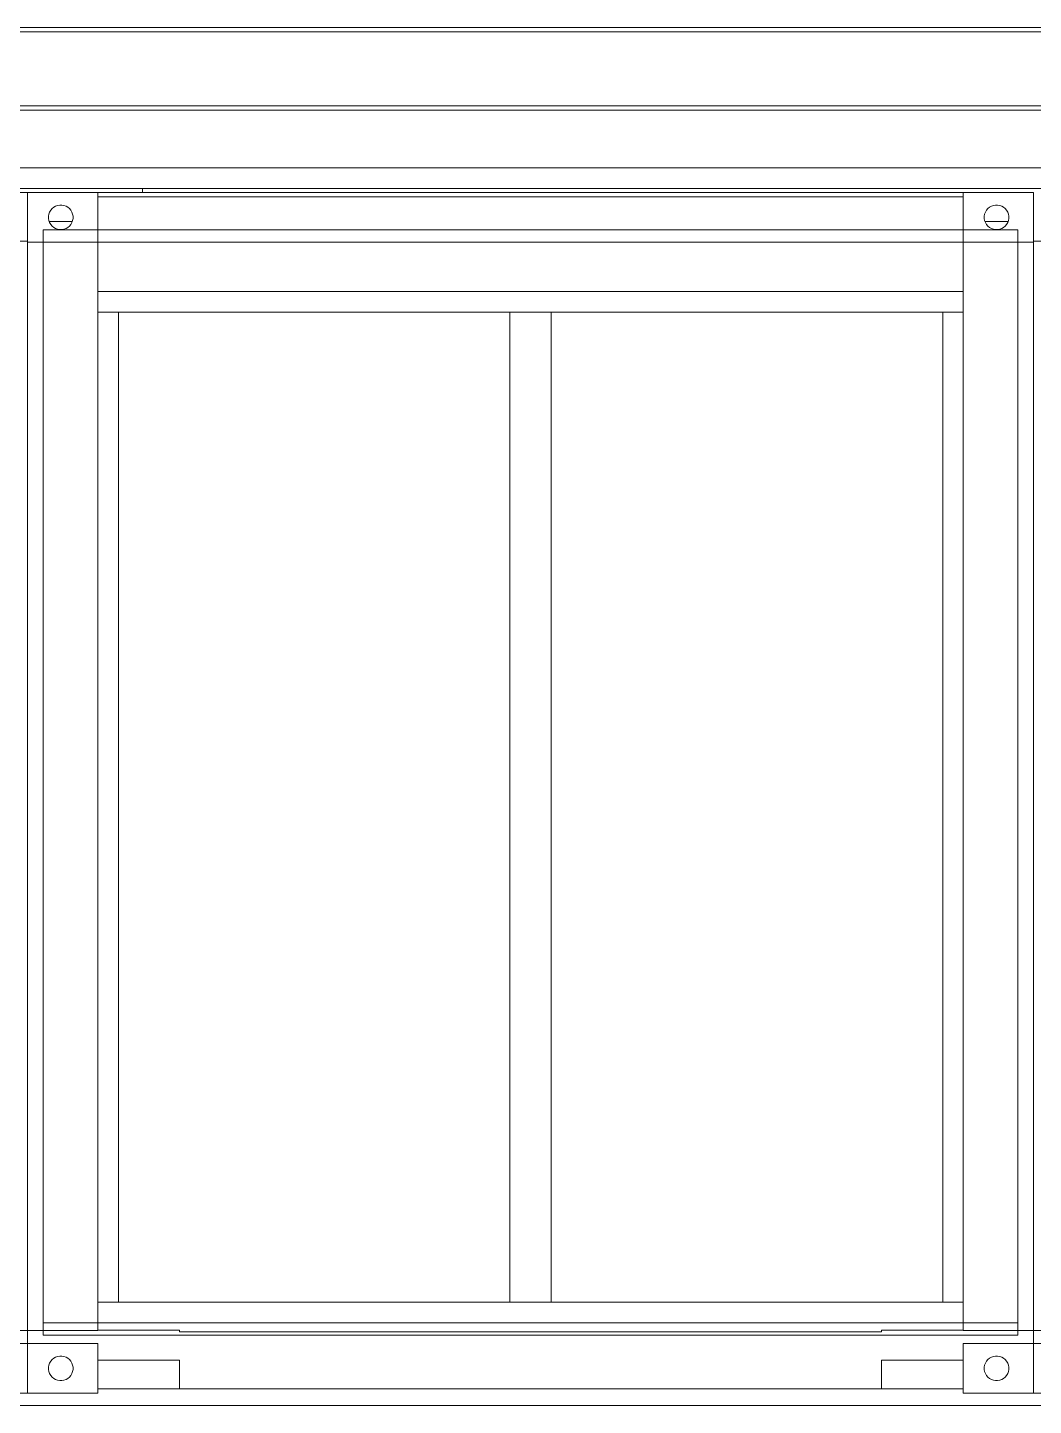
# Model space of a CAD drawing. Header units: metres. Extents: x -3 to 469, y -13 to 19.
# Drawn here: x 435.105 to 437.543, y -0.18 to 3.16 of the extents above; entities that cross this region are included whole.
import ezdxf

# ---------------------------------------------------------------- set-up
doc = ezdxf.new("R2010")
doc.units = ezdxf.units.M
doc.layers.add('0-1', color=7, linetype='Continuous', lineweight=5)
for name, color, linetype, lineweight, true_color in [('A-FLOR-2', 7, 'Continuous', 9, 0xaaaaaa), ('A-GENM-1', 7, 'Continuous', 9, 0xaaaaaa), ('A-WALL-1', 7, 'Continuous', 9, 0xaaaaaa), ('S-STRS-1', 7, 'Continuous', 9, 0xaaaaaa)]:
    doc.layers.add(name, color=color, linetype=linetype, lineweight=lineweight, true_color=true_color)

# ---------------------------------------------------------------- blocks, each defined once
blk = doc.blocks.new('Viga-007 - Viga-007-295370-FACHADA 04')
at = {"layer": 'A-GENM-1'}
for p, q in [((17.5474, -0.14), (17.7454, -0.14)), ((19.4474, -0.14), (19.6454, -0.14)), ((9.3917, -0.18), (33.3303, -0.18))]:
    blk.add_line(p, q, dxfattribs=at)
blk = doc.blocks.new('AL 24375 - AL 2-301591-FACHADA 04')
at = {"layer": 'A-WALL-1'}
blk.add_line((19.7774, 0.02), (17.4154, 0.02), dxfattribs=at)
blk = doc.blocks.new('AL 24375 - AL 24375-301588-FACHADA 04')
at = {"layer": 'A-WALL-1'}
for p, q in [((17.4154, 2.67), (19.7774, 2.67)), ((17.4154, 0.02), (17.4154, 2.67)), ((19.7774, 0.02), (19.7774, 2.67)), ((17.5474, 0.02), (17.5474, 2.52)), ((17.5474, 2.52), (19.6454, 2.52)), ((19.6454, 2.52), (19.6454, 0.02)), ((17.5474, 0.02), (17.4154, 0.02)), ((19.7774, 0.02), (19.6454, 0.02))]:
    blk.add_line(p, q, dxfattribs=at)
blk.add_blockref('AL 24375 - AL 2-301591-FACHADA 04', (0, 0))
blk = doc.blocks.new('J 08 24386 - J 08-301608-FACHADA 04')
at = {"layer": 'A-GENM-1'}
for p, q in [((19.6454, 2.52), (17.5474, 2.52)), ((17.5474, 2.52), (17.5474, 2.47)), ((17.5474, 2.52), (19.6454, 2.52)), ((17.5474, 2.47), (17.5474, 2.52)), ((19.6454, 2.47), (19.6454, 2.52)), ((19.6454, 2.52), (19.6454, 2.47)), ((17.5974, 2.47), (17.5474, 2.47)), ((17.5474, 2.47), (17.5474, 0.07)), ((17.5474, 0.07), (17.5474, 2.47)), ((17.5474, 2.47), (17.5974, 2.47)), ((17.5474, 2.47), (17.5974, 2.47)), ((17.5974, 2.47), (17.5474, 2.47)), ((17.5974, 0.07), (17.5974, 2.47)), ((17.5974, 2.47), (17.5974, 0.07)), ((17.5974, 2.47), (18.5464, 2.47)), ((18.5464, 2.47), (17.5974, 2.47)), ((18.6464, 2.47), (18.5464, 2.47)), ((18.5464, 2.47), (18.5464, 0.07)), ((18.5464, 0.07), (18.5464, 2.47)), ((18.5464, 2.47), (18.6464, 2.47)), ((18.6464, 2.47), (18.5464, 2.47)), ((18.5464, 2.47), (18.6464, 2.47)), ((18.6464, 0.07), (18.6464, 2.47)), ((18.6464, 2.47), (18.6464, 0.07)), ((18.6464, 2.47), (19.5954, 2.47)), ((19.5954, 2.47), (18.6464, 2.47)), ((19.5954, 2.47), (19.6454, 2.47)), ((19.5954, 2.47), (19.5954, 0.07)), ((19.6454, 2.47), (19.5954, 2.47)), ((19.5954, 0.07), (19.5954, 2.47)), ((19.5954, 2.47), (19.6454, 2.47)), ((19.6454, 2.47), (19.5954, 2.47)), ((19.6454, 0.07), (19.6454, 2.47)), ((19.6454, 2.47), (19.6454, 0.07)), ((17.5974, 0.07), (17.5474, 0.07)), ((17.5474, 0.07), (17.5974, 0.07)), ((17.5974, 0.07), (17.5474, 0.07)), ((17.5474, 0.07), (17.5474, 0.02)), ((17.5474, 0.07), (17.5974, 0.07)), ((17.5474, 0.02), (17.5474, 0.07)), ((18.5464, 0.07), (17.5974, 0.07)), ((17.5974, 0.07), (18.5464, 0.07)), ((18.6464, 0.07), (18.5464, 0.07)), ((18.5464, 0.07), (18.6464, 0.07)), ((18.6464, 0.07), (18.5464, 0.07)), ((18.5464, 0.07), (18.6464, 0.07)), ((19.5954, 0.07), (18.6464, 0.07)), ((18.6464, 0.07), (19.5954, 0.07)), ((19.5954, 0.07), (19.6454, 0.07)), ((19.6454, 0.07), (19.5954, 0.07)), ((19.5954, 0.07), (19.6454, 0.07)), ((19.6454, 0.07), (19.5954, 0.07)), ((19.6454, 0.02), (19.6454, 0.07)), ((19.6454, 0.07), (19.6454, 0.02)), ((17.5474, 0.02), (19.6454, 0.02)), ((19.6454, 0.02), (17.5474, 0.02))]:
    blk.add_line(p, q, dxfattribs=at)
blk = doc.blocks.new('J 08 24386 - J 08 24386-301612-FACHADA 04')
blk.add_blockref('J 08 24386 - J 08-301608-FACHADA 04', (0, 0))
blk = doc.blocks.new('PL 27364 - PL 27364-305858-FACHADA 04')
at = {"layer": 'A-GENM-1'}
for p, q in [((17.3583, 2.642), (17.3394, 2.642)), ((17.3774, 2.642), (17.3583, 2.642)), ((17.3774, 0.002), (17.3774, 2.642)), ((17.3494, 0.002), (17.3583, 0.002)), ((17.3583, 0.002), (17.3774, 0.002))]:
    blk.add_line(p, q, dxfattribs=at)
blk = doc.blocks.new('CONTAINER 27476 - CONTAINER-306022-FACHADA 04')
at = {"layer": 'S-STRS-1'}
for p, q in [((17.2074, -0.15), (17.2074, -0.03)), ((17.2074, -0.03), (17.2074, -0.15)), ((17.3774, -0.03), (17.2074, -0.03)), ((17.2074, -0.03), (17.3774, -0.03)), ((17.3774, -0.15), (17.3774, -0.03)), ((17.3774, -0.03), (17.3774, -0.15)), ((17.2758, -0.0689), (17.2798, -0.0656)), ((17.2798, -0.0656), (17.2758, -0.0689)), ((17.2798, -0.0656), (17.2843, -0.063)), ((17.2843, -0.063), (17.2798, -0.0656)), ((17.2843, -0.063), (17.2892, -0.0612)), ((17.2892, -0.0612), (17.2843, -0.063)), ((17.2892, -0.0612), (17.2943, -0.0603)), ((17.2943, -0.0603), (17.2892, -0.0612)), ((17.2943, -0.0603), (17.2995, -0.0603)), ((17.2995, -0.0603), (17.2943, -0.0603)), ((17.2995, -0.0603), (17.3046, -0.0612)), ((17.3046, -0.0612), (17.2995, -0.0603)), ((17.3046, -0.0612), (17.3095, -0.063)), ((17.3095, -0.063), (17.3046, -0.0612)), ((17.3095, -0.063), (17.314, -0.0656)), ((17.314, -0.0656), (17.3095, -0.063)), ((17.314, -0.0656), (17.318, -0.0689)), ((17.318, -0.0689), (17.314, -0.0656)), ((17.2672, -0.0874), (17.2681, -0.0823)), ((17.2681, -0.0823), (17.2672, -0.0874)), ((17.2672, -0.09), (17.2672, -0.0874)), ((17.2672, -0.0874), (17.2672, -0.09)), ((17.2672, -0.09), (17.2672, -0.0926)), ((17.2672, -0.0926), (17.2672, -0.09)), ((17.2681, -0.0977), (17.2672, -0.0926)), ((17.2681, -0.0977), (17.2672, -0.0926)), ((17.2681, -0.0823), (17.2699, -0.0774)), ((17.2699, -0.0774), (17.2681, -0.0823)), ((17.2681, -0.0977), (17.2699, -0.1026)), ((17.2699, -0.1026), (17.2681, -0.0977)), ((17.2699, -0.0774), (17.2725, -0.0729)), ((17.2725, -0.0729), (17.2699, -0.0774)), ((17.2725, -0.0729), (17.2758, -0.0689)), ((17.2758, -0.0689), (17.2725, -0.0729)), ((17.318, -0.0689), (17.3213, -0.0729)), ((17.3213, -0.0729), (17.318, -0.0689)), ((17.3213, -0.0729), (17.3239, -0.0774)), ((17.3213, -0.0729), (17.3239, -0.0774)), ((17.3239, -0.0774), (17.3257, -0.0823)), ((17.3257, -0.0823), (17.3239, -0.0774)), ((17.3257, -0.0977), (17.3239, -0.1026)), ((17.3239, -0.1026), (17.3257, -0.0977)), ((17.3257, -0.0823), (17.3266, -0.0874)), ((17.3266, -0.0874), (17.3257, -0.0823)), ((17.3266, -0.0926), (17.3257, -0.0977)), ((17.3257, -0.0977), (17.3266, -0.0926)), ((17.3266, -0.0874), (17.3266, -0.09)), ((17.3266, -0.09), (17.3266, -0.0874)), ((17.3266, -0.09), (17.3266, -0.0926)), ((17.3266, -0.0926), (17.3266, -0.09)), ((17.2725, -0.1071), (17.2699, -0.1026)), ((17.2699, -0.1026), (17.2725, -0.1071)), ((17.2758, -0.1111), (17.2725, -0.1071)), ((17.2725, -0.1071), (17.2758, -0.1111)), ((17.2798, -0.1144), (17.2758, -0.1111)), ((17.2758, -0.1111), (17.2798, -0.1144)), ((17.2843, -0.117), (17.2798, -0.1144)), ((17.2798, -0.1144), (17.2843, -0.117)), ((17.2892, -0.1188), (17.2843, -0.117)), ((17.2843, -0.117), (17.2892, -0.1188)), ((17.2943, -0.1197), (17.2892, -0.1188)), ((17.2892, -0.1188), (17.2943, -0.1197)), ((17.2995, -0.1197), (17.2943, -0.1197)), ((17.2943, -0.1197), (17.2995, -0.1197)), ((17.3046, -0.1188), (17.2995, -0.1197)), ((17.2995, -0.1197), (17.3046, -0.1188)), ((17.3095, -0.117), (17.3046, -0.1188)), ((17.3046, -0.1188), (17.3095, -0.117)), ((17.314, -0.1144), (17.3095, -0.117)), ((17.3095, -0.117), (17.314, -0.1144)), ((17.318, -0.1111), (17.314, -0.1144)), ((17.314, -0.1144), (17.318, -0.1111)), ((17.3213, -0.1071), (17.318, -0.1111)), ((17.318, -0.1111), (17.3213, -0.1071)), ((17.3239, -0.1026), (17.3213, -0.1071)), ((17.3213, -0.1071), (17.3239, -0.1026)), ((17.2074, -0.15), (17.3774, -0.15)), ((17.3774, -0.15), (17.2074, -0.15))]:
    blk.add_line(p, q, dxfattribs=at)
blk = doc.blocks.new('CONTAINER 27476 - CONTAINER 27476-306026-FACHADA 04')
blk.add_blockref('CONTAINER 27476 - CONTAINER-306022-FACHADA 04', (0, 0))
blk = doc.blocks.new('CONTAINER 27478 - CONTAINER-306029-FACHADA 04')
at = {"layer": 'S-STRS-1'}
for p, q in [((19.6454, -0.03), (19.8154, -0.03)), ((19.8154, -0.03), (19.6454, -0.03)), ((19.6454, -0.03), (19.6454, -0.15)), ((19.6454, -0.15), (19.6454, -0.03)), ((19.8154, -0.03), (19.8154, -0.15)), ((19.8154, -0.15), (19.8154, -0.03)), ((19.7048, -0.0689), (19.7088, -0.0656)), ((19.7048, -0.0689), (19.7088, -0.0656)), ((19.7088, -0.0656), (19.7133, -0.063)), ((19.7133, -0.063), (19.7088, -0.0656)), ((19.7133, -0.063), (19.7182, -0.0612)), ((19.7182, -0.0612), (19.7133, -0.063)), ((19.7182, -0.0612), (19.7233, -0.0603)), ((19.7233, -0.0603), (19.7182, -0.0612)), ((19.7233, -0.0603), (19.7285, -0.0603)), ((19.7285, -0.0603), (19.7233, -0.0603)), ((19.7285, -0.0603), (19.7336, -0.0612)), ((19.7336, -0.0612), (19.7285, -0.0603)), ((19.7336, -0.0612), (19.7385, -0.063)), ((19.7385, -0.063), (19.7336, -0.0612)), ((19.7385, -0.063), (19.743, -0.0656)), ((19.743, -0.0656), (19.7385, -0.063)), ((19.743, -0.0656), (19.7469, -0.0689)), ((19.7469, -0.0689), (19.743, -0.0656)), ((19.6962, -0.0874), (19.6971, -0.0823)), ((19.6971, -0.0823), (19.6962, -0.0874)), ((19.6962, -0.09), (19.6962, -0.0874)), ((19.6962, -0.0874), (19.6962, -0.09)), ((19.6962, -0.0926), (19.6962, -0.09)), ((19.6962, -0.09), (19.6962, -0.0926)), ((19.6971, -0.0977), (19.6962, -0.0926)), ((19.6962, -0.0926), (19.6971, -0.0977)), ((19.6971, -0.0823), (19.6989, -0.0774)), ((19.6989, -0.0774), (19.6971, -0.0823)), ((19.6989, -0.1026), (19.6971, -0.0977)), ((19.6989, -0.1026), (19.6971, -0.0977)), ((19.6989, -0.0774), (19.7015, -0.0729)), ((19.7015, -0.0729), (19.6989, -0.0774)), ((19.7015, -0.0729), (19.7048, -0.0689)), ((19.7048, -0.0689), (19.7015, -0.0729)), ((19.7469, -0.0689), (19.7503, -0.0729)), ((19.7503, -0.0729), (19.7469, -0.0689)), ((19.7503, -0.0729), (19.7529, -0.0774)), ((19.7529, -0.0774), (19.7503, -0.0729)), ((19.7529, -0.0774), (19.7546, -0.0823)), ((19.7546, -0.0823), (19.7529, -0.0774)), ((19.7546, -0.0977), (19.7529, -0.1026)), ((19.7529, -0.1026), (19.7546, -0.0977)), ((19.7546, -0.0823), (19.7555, -0.0874)), ((19.7555, -0.0874), (19.7546, -0.0823)), ((19.7555, -0.0926), (19.7546, -0.0977)), ((19.7546, -0.0977), (19.7555, -0.0926)), ((19.7555, -0.0874), (19.7555, -0.09)), ((19.7555, -0.09), (19.7555, -0.0874)), ((19.7555, -0.09), (19.7555, -0.0926)), ((19.7555, -0.0926), (19.7555, -0.09)), ((19.7015, -0.1071), (19.6989, -0.1026)), ((19.7015, -0.1071), (19.6989, -0.1026)), ((19.7048, -0.1111), (19.7015, -0.1071)), ((19.7048, -0.1111), (19.7015, -0.1071)), ((19.7088, -0.1144), (19.7048, -0.1111)), ((19.7088, -0.1144), (19.7048, -0.1111)), ((19.7133, -0.117), (19.7088, -0.1144)), ((19.7133, -0.117), (19.7088, -0.1144)), ((19.7182, -0.1188), (19.7133, -0.117)), ((19.7182, -0.1188), (19.7133, -0.117)), ((19.7233, -0.1197), (19.7182, -0.1188)), ((19.7233, -0.1197), (19.7182, -0.1188)), ((19.7285, -0.1197), (19.7233, -0.1197)), ((19.7233, -0.1197), (19.7285, -0.1197)), ((19.7336, -0.1188), (19.7285, -0.1197)), ((19.7285, -0.1197), (19.7336, -0.1188)), ((19.7385, -0.117), (19.7336, -0.1188)), ((19.7336, -0.1188), (19.7385, -0.117)), ((19.743, -0.1144), (19.7385, -0.117)), ((19.7385, -0.117), (19.743, -0.1144)), ((19.7469, -0.1111), (19.743, -0.1144)), ((19.743, -0.1144), (19.7469, -0.1111)), ((19.7503, -0.1071), (19.7469, -0.1111)), ((19.7469, -0.1111), (19.7503, -0.1071)), ((19.7529, -0.1026), (19.7503, -0.1071)), ((19.7503, -0.1071), (19.7529, -0.1026)), ((19.6454, -0.15), (19.8154, -0.15)), ((19.8154, -0.15), (19.6454, -0.15))]:
    blk.add_line(p, q, dxfattribs=at)
blk = doc.blocks.new('CONTAINER 27478 - CONTAINER 27478-306033-FACHADA 04')
blk.add_blockref('CONTAINER 27478 - CONTAINER-306029-FACHADA 04', (0, 0))
blk = doc.blocks.new('CONTAINER 27493 - CONTAINER-306043-FACHADA 04')
at = {"layer": 'S-STRS-1'}
for p, q in [((17.3774, -0.03), (17.5474, -0.03)), ((17.5474, -0.03), (17.3774, -0.03)), ((17.3774, -0.03), (17.3774, -0.15)), ((17.3774, -0.15), (17.3774, -0.03)), ((17.5474, -0.03), (17.5474, -0.15)), ((17.5474, -0.15), (17.5474, -0.03)), ((17.4368, -0.0689), (17.4408, -0.0656)), ((17.4368, -0.0689), (17.4408, -0.0656)), ((17.4408, -0.0656), (17.4453, -0.063)), ((17.4453, -0.063), (17.4408, -0.0656)), ((17.4453, -0.063), (17.4502, -0.0612)), ((17.4502, -0.0612), (17.4453, -0.063)), ((17.4502, -0.0612), (17.4553, -0.0603)), ((17.4553, -0.0603), (17.4502, -0.0612)), ((17.4553, -0.0603), (17.4605, -0.0603)), ((17.4605, -0.0603), (17.4553, -0.0603)), ((17.4605, -0.0603), (17.4656, -0.0612)), ((17.4656, -0.0612), (17.4605, -0.0603)), ((17.4656, -0.0612), (17.4705, -0.063)), ((17.4705, -0.063), (17.4656, -0.0612)), ((17.4705, -0.063), (17.475, -0.0656)), ((17.475, -0.0656), (17.4705, -0.063)), ((17.475, -0.0656), (17.4789, -0.0689)), ((17.4789, -0.0689), (17.475, -0.0656)), ((17.4282, -0.0874), (17.4291, -0.0823)), ((17.4291, -0.0823), (17.4282, -0.0874)), ((17.4282, -0.09), (17.4282, -0.0874)), ((17.4282, -0.0874), (17.4282, -0.09)), ((17.4282, -0.0926), (17.4282, -0.09)), ((17.4282, -0.09), (17.4282, -0.0926)), ((17.4291, -0.0977), (17.4282, -0.0926)), ((17.4282, -0.0926), (17.4291, -0.0977)), ((17.4291, -0.0823), (17.4309, -0.0774)), ((17.4309, -0.0774), (17.4291, -0.0823)), ((17.4309, -0.1026), (17.4291, -0.0977)), ((17.4309, -0.1026), (17.4291, -0.0977)), ((17.4309, -0.0774), (17.4335, -0.0729)), ((17.4335, -0.0729), (17.4309, -0.0774)), ((17.4335, -0.0729), (17.4368, -0.0689)), ((17.4368, -0.0689), (17.4335, -0.0729)), ((17.4789, -0.0689), (17.4823, -0.0729)), ((17.4823, -0.0729), (17.4789, -0.0689)), ((17.4823, -0.0729), (17.4849, -0.0774)), ((17.4849, -0.0774), (17.4823, -0.0729)), ((17.4849, -0.0774), (17.4866, -0.0823)), ((17.4866, -0.0823), (17.4849, -0.0774)), ((17.4866, -0.0977), (17.4849, -0.1026)), ((17.4849, -0.1026), (17.4866, -0.0977)), ((17.4866, -0.0823), (17.4875, -0.0874)), ((17.4875, -0.0874), (17.4866, -0.0823)), ((17.4875, -0.0926), (17.4866, -0.0977)), ((17.4866, -0.0977), (17.4875, -0.0926)), ((17.4875, -0.0874), (17.4875, -0.09)), ((17.4875, -0.09), (17.4875, -0.0874)), ((17.4875, -0.09), (17.4875, -0.0926)), ((17.4875, -0.0926), (17.4875, -0.09)), ((17.4335, -0.1071), (17.4309, -0.1026)), ((17.4335, -0.1071), (17.4309, -0.1026)), ((17.4368, -0.1111), (17.4335, -0.1071)), ((17.4368, -0.1111), (17.4335, -0.1071)), ((17.4408, -0.1144), (17.4368, -0.1111)), ((17.4408, -0.1144), (17.4368, -0.1111)), ((17.4453, -0.117), (17.4408, -0.1144)), ((17.4453, -0.117), (17.4408, -0.1144)), ((17.4502, -0.1188), (17.4453, -0.117)), ((17.4502, -0.1188), (17.4453, -0.117)), ((17.4553, -0.1197), (17.4502, -0.1188)), ((17.4553, -0.1197), (17.4502, -0.1188)), ((17.4605, -0.1197), (17.4553, -0.1197)), ((17.4553, -0.1197), (17.4605, -0.1197)), ((17.4656, -0.1188), (17.4605, -0.1197)), ((17.4605, -0.1197), (17.4656, -0.1188)), ((17.4705, -0.117), (17.4656, -0.1188)), ((17.4656, -0.1188), (17.4705, -0.117)), ((17.475, -0.1144), (17.4705, -0.117)), ((17.4705, -0.117), (17.475, -0.1144)), ((17.4789, -0.1111), (17.475, -0.1144)), ((17.475, -0.1144), (17.4789, -0.1111)), ((17.4823, -0.1071), (17.4789, -0.1111)), ((17.4789, -0.1111), (17.4823, -0.1071)), ((17.4849, -0.1026), (17.4823, -0.1071)), ((17.4823, -0.1071), (17.4849, -0.1026)), ((17.3774, -0.15), (17.5474, -0.15)), ((17.5474, -0.15), (17.3774, -0.15))]:
    blk.add_line(p, q, dxfattribs=at)
blk = doc.blocks.new('CONTAINER 27493 - CONTAINER 27493-306047-FACHADA 04')
blk.add_blockref('CONTAINER 27493 - CONTAINER-306043-FACHADA 04', (0, 0))
blk = doc.blocks.new('CONTAINER 28747 - CONTAINER-307192-FACHADA 04')
at = {"layer": 'S-STRS-1'}
for p, q in [((19.8154, -0.15), (19.8154, -0.03)), ((19.8154, -0.03), (19.8154, -0.15)), ((19.9853, -0.03), (19.8154, -0.03)), ((19.8154, -0.03), (19.9853, -0.03)), ((19.9853, -0.15), (19.9853, -0.03)), ((19.9853, -0.03), (19.9853, -0.15)), ((19.8838, -0.0689), (19.8878, -0.0656)), ((19.8878, -0.0656), (19.8838, -0.0689)), ((19.8878, -0.0656), (19.8923, -0.063)), ((19.8923, -0.063), (19.8878, -0.0656)), ((19.8923, -0.063), (19.8972, -0.0612)), ((19.8972, -0.0612), (19.8923, -0.063)), ((19.8972, -0.0612), (19.9023, -0.0603)), ((19.9023, -0.0603), (19.8972, -0.0612)), ((19.9023, -0.0603), (19.9075, -0.0603)), ((19.9075, -0.0603), (19.9023, -0.0603)), ((19.9075, -0.0603), (19.9126, -0.0612)), ((19.9126, -0.0612), (19.9075, -0.0603)), ((19.9126, -0.0612), (19.9175, -0.063)), ((19.9175, -0.063), (19.9126, -0.0612)), ((19.9175, -0.063), (19.922, -0.0656)), ((19.922, -0.0656), (19.9175, -0.063)), ((19.922, -0.0656), (19.9259, -0.0689)), ((19.9259, -0.0689), (19.922, -0.0656)), ((19.8752, -0.0874), (19.8761, -0.0823)), ((19.8761, -0.0823), (19.8752, -0.0874)), ((19.8752, -0.09), (19.8752, -0.0874)), ((19.8752, -0.0874), (19.8752, -0.09)), ((19.8752, -0.09), (19.8752, -0.0926)), ((19.8752, -0.0926), (19.8752, -0.09)), ((19.8761, -0.0977), (19.8752, -0.0926)), ((19.8761, -0.0977), (19.8752, -0.0926)), ((19.8761, -0.0823), (19.8779, -0.0774)), ((19.8779, -0.0774), (19.8761, -0.0823)), ((19.8761, -0.0977), (19.8779, -0.1026)), ((19.8779, -0.1026), (19.8761, -0.0977)), ((19.8779, -0.0774), (19.8805, -0.0729)), ((19.8805, -0.0729), (19.8779, -0.0774)), ((19.8805, -0.0729), (19.8838, -0.0689)), ((19.8838, -0.0689), (19.8805, -0.0729)), ((19.9259, -0.0689), (19.9293, -0.0729)), ((19.9293, -0.0729), (19.9259, -0.0689)), ((19.9293, -0.0729), (19.9319, -0.0774)), ((19.9293, -0.0729), (19.9319, -0.0774)), ((19.9319, -0.0774), (19.9336, -0.0823)), ((19.9336, -0.0823), (19.9319, -0.0774)), ((19.9336, -0.0977), (19.9319, -0.1026)), ((19.9319, -0.1026), (19.9336, -0.0977)), ((19.9336, -0.0823), (19.9345, -0.0874)), ((19.9345, -0.0874), (19.9336, -0.0823)), ((19.9345, -0.0926), (19.9336, -0.0977)), ((19.9336, -0.0977), (19.9345, -0.0926)), ((19.9345, -0.0874), (19.9345, -0.09)), ((19.9345, -0.09), (19.9345, -0.0874)), ((19.9345, -0.09), (19.9345, -0.0926)), ((19.9345, -0.0926), (19.9345, -0.09)), ((19.8805, -0.1071), (19.8779, -0.1026)), ((19.8779, -0.1026), (19.8805, -0.1071)), ((19.8838, -0.1111), (19.8805, -0.1071)), ((19.8805, -0.1071), (19.8838, -0.1111)), ((19.8878, -0.1144), (19.8838, -0.1111)), ((19.8838, -0.1111), (19.8878, -0.1144)), ((19.8923, -0.117), (19.8878, -0.1144)), ((19.8878, -0.1144), (19.8923, -0.117)), ((19.8972, -0.1188), (19.8923, -0.117)), ((19.8923, -0.117), (19.8972, -0.1188)), ((19.9023, -0.1197), (19.8972, -0.1188)), ((19.8972, -0.1188), (19.9023, -0.1197)), ((19.9075, -0.1197), (19.9023, -0.1197)), ((19.9023, -0.1197), (19.9075, -0.1197)), ((19.9126, -0.1188), (19.9075, -0.1197)), ((19.9075, -0.1197), (19.9126, -0.1188)), ((19.9175, -0.117), (19.9126, -0.1188)), ((19.9126, -0.1188), (19.9175, -0.117)), ((19.922, -0.1144), (19.9175, -0.117)), ((19.9175, -0.117), (19.922, -0.1144)), ((19.9259, -0.1111), (19.922, -0.1144)), ((19.922, -0.1144), (19.9259, -0.1111)), ((19.9293, -0.1071), (19.9259, -0.1111)), ((19.9259, -0.1111), (19.9293, -0.1071)), ((19.9319, -0.1026), (19.9293, -0.1071)), ((19.9293, -0.1071), (19.9319, -0.1026)), ((19.8154, -0.15), (19.9853, -0.15)), ((19.9853, -0.15), (19.8154, -0.15))]:
    blk.add_line(p, q, dxfattribs=at)
blk = doc.blocks.new('CONTAINER 28747 - CONTAINER 28747-307196-FACHADA 04')
blk.add_blockref('CONTAINER 28747 - CONTAINER-307192-FACHADA 04', (0, 0))
blk = doc.blocks.new('PL 28938 - PL 28938-307432-FACHADA 04')
at = {"layer": 'A-GENM-1'}
for p, q in [((19.8153, 2.642), (19.8153, 0.002)), ((19.8344, 2.642), (19.8153, 2.642)), ((19.8533, 2.642), (19.8344, 2.642)), ((19.8153, 0.002), (19.8344, 0.002)), ((19.8344, 0.002), (19.8433, 0.002))]:
    blk.add_line(p, q, dxfattribs=at)
blk = doc.blocks.new('Viga-009 - Viga-009-314955-FACHADA 04')
at = {"layer": 'A-GENM-1'}
for p, q in [((29.5673, 3.16), (11.2824, 3.16)), ((29.5673, 3.15), (11.2824, 3.15)), ((29.5673, 2.97), (11.2824, 2.97)), ((11.2824, 2.96), (29.5673, 2.96))]:
    blk.add_line(p, q, dxfattribs=at)
blk = doc.blocks.new('CONTAINER 33844 - CONTAINER-323685-FACHADA 04')
at = {"layer": 'S-STRS-1'}
for p, q in [((17.3774, 2.76), (17.5474, 2.76)), ((17.5474, 2.76), (17.3774, 2.76)), ((17.3774, 2.76), (17.3774, 2.642)), ((17.3774, 2.642), (17.3774, 2.76)), ((17.5474, 2.76), (17.5474, 2.64)), ((17.5474, 2.64), (17.5474, 2.76)), ((17.4282, 2.7026), (17.4291, 2.7077)), ((17.4291, 2.7077), (17.4282, 2.7026)), ((17.4291, 2.7077), (17.4309, 2.7126)), ((17.4309, 2.7126), (17.4291, 2.7077)), ((17.4309, 2.7126), (17.4335, 2.7171)), ((17.4335, 2.7171), (17.4309, 2.7126)), ((17.4335, 2.7171), (17.4368, 2.7211)), ((17.4368, 2.7211), (17.4335, 2.7171)), ((17.4368, 2.7211), (17.4408, 2.7244)), ((17.4368, 2.7211), (17.4408, 2.7244)), ((17.4408, 2.7244), (17.4453, 2.727)), ((17.4453, 2.727), (17.4408, 2.7244)), ((17.4453, 2.727), (17.4502, 2.7288)), ((17.4502, 2.7288), (17.4453, 2.727)), ((17.4502, 2.7288), (17.4553, 2.7297)), ((17.4553, 2.7297), (17.4502, 2.7288)), ((17.4553, 2.7297), (17.4605, 2.7297)), ((17.4605, 2.7297), (17.4553, 2.7297)), ((17.4605, 2.7297), (17.4656, 2.7288)), ((17.4656, 2.7288), (17.4605, 2.7297)), ((17.4656, 2.7288), (17.4705, 2.727)), ((17.4705, 2.727), (17.4656, 2.7288)), ((17.4705, 2.727), (17.475, 2.7244)), ((17.475, 2.7244), (17.4705, 2.727)), ((17.475, 2.7244), (17.4789, 2.7211)), ((17.4789, 2.7211), (17.475, 2.7244)), ((17.4789, 2.7211), (17.4823, 2.7171)), ((17.4823, 2.7171), (17.4789, 2.7211)), ((17.4823, 2.7171), (17.4849, 2.7126)), ((17.4849, 2.7126), (17.4823, 2.7171)), ((17.4849, 2.7126), (17.4866, 2.7077)), ((17.4866, 2.7077), (17.4849, 2.7126)), ((17.4866, 2.7077), (17.4875, 2.7026)), ((17.4875, 2.7026), (17.4866, 2.7077)), ((17.4282, 2.7), (17.4282, 2.7026)), ((17.4282, 2.7026), (17.4282, 2.7)), ((17.4282, 2.6974), (17.4282, 2.7)), ((17.4282, 2.7), (17.4282, 2.6974)), ((17.4291, 2.6923), (17.4282, 2.6974)), ((17.4282, 2.6974), (17.4291, 2.6923)), ((17.4309, 2.6874), (17.4291, 2.6923)), ((17.4309, 2.6874), (17.4291, 2.6923)), ((17.4335, 2.6829), (17.4309, 2.6874)), ((17.4335, 2.6829), (17.4309, 2.6874)), ((17.4368, 2.6789), (17.4335, 2.6829)), ((17.4368, 2.6789), (17.4335, 2.6829)), ((17.4408, 2.6756), (17.4368, 2.6789)), ((17.4408, 2.6756), (17.4368, 2.6789)), ((17.4453, 2.673), (17.4408, 2.6756)), ((17.4453, 2.673), (17.4408, 2.6756)), ((17.4502, 2.6712), (17.4453, 2.673)), ((17.4502, 2.6712), (17.4453, 2.673)), ((17.4705, 2.673), (17.4656, 2.6712)), ((17.4656, 2.6712), (17.4705, 2.673)), ((17.475, 2.6756), (17.4705, 2.673)), ((17.4705, 2.673), (17.475, 2.6756)), ((17.4789, 2.6789), (17.475, 2.6756)), ((17.475, 2.6756), (17.4789, 2.6789)), ((17.4823, 2.6829), (17.4789, 2.6789)), ((17.4789, 2.6789), (17.4823, 2.6829)), ((17.4849, 2.6874), (17.4823, 2.6829)), ((17.4823, 2.6829), (17.4849, 2.6874)), ((17.4866, 2.6923), (17.4849, 2.6874)), ((17.4849, 2.6874), (17.4866, 2.6923)), ((17.4875, 2.6974), (17.4866, 2.6923)), ((17.4866, 2.6923), (17.4875, 2.6974)), ((17.4875, 2.7026), (17.4875, 2.7)), ((17.4875, 2.7), (17.4875, 2.7026)), ((17.4875, 2.7), (17.4875, 2.6974)), ((17.4875, 2.6974), (17.4875, 2.7)), ((17.3774, 2.64), (17.5474, 2.64)), ((17.5474, 2.64), (17.3774, 2.64)), ((17.4553, 2.6703), (17.4502, 2.6712)), ((17.4553, 2.6703), (17.4502, 2.6712)), ((17.4605, 2.6703), (17.4553, 2.6703)), ((17.4553, 2.6703), (17.4605, 2.6703)), ((17.4656, 2.6712), (17.4605, 2.6703)), ((17.4605, 2.6703), (17.4656, 2.6712))]:
    blk.add_line(p, q, dxfattribs=at)
blk = doc.blocks.new('CONTAINER 33844 - CONTAINER 33844-323689-FACHADA 04')
blk.add_blockref('CONTAINER 33844 - CONTAINER-323685-FACHADA 04', (0, 0))
blk = doc.blocks.new('CONTAINER 34108 - CONTAINER-324698-FACHADA 04')
at = {"layer": 'S-STRS-1'}
for p, q in [((17.2074, 2.64), (17.2074, 2.76)), ((17.2074, 2.76), (17.2074, 2.64)), ((17.3774, 2.76), (17.2074, 2.76)), ((17.2074, 2.76), (17.3774, 2.76)), ((17.3774, 2.642), (17.3774, 2.76)), ((17.3774, 2.76), (17.3774, 2.642)), ((17.2672, 2.7026), (17.2681, 2.7077)), ((17.2681, 2.7077), (17.2672, 2.7026)), ((17.2681, 2.7077), (17.2699, 2.7126)), ((17.2699, 2.7126), (17.2681, 2.7077)), ((17.2699, 2.7126), (17.2725, 2.7171)), ((17.2725, 2.7171), (17.2699, 2.7126)), ((17.2725, 2.7171), (17.2758, 2.7211)), ((17.2758, 2.7211), (17.2725, 2.7171)), ((17.2758, 2.7211), (17.2798, 2.7244)), ((17.2798, 2.7244), (17.2758, 2.7211)), ((17.2798, 2.7244), (17.2843, 2.727)), ((17.2843, 2.727), (17.2798, 2.7244)), ((17.2843, 2.727), (17.2892, 2.7288)), ((17.2892, 2.7288), (17.2843, 2.727)), ((17.2892, 2.7288), (17.2943, 2.7297)), ((17.2943, 2.7297), (17.2892, 2.7288)), ((17.2943, 2.7297), (17.2995, 2.7297)), ((17.2995, 2.7297), (17.2943, 2.7297)), ((17.2995, 2.7297), (17.3046, 2.7288)), ((17.3046, 2.7288), (17.2995, 2.7297)), ((17.3046, 2.7288), (17.3095, 2.727)), ((17.3095, 2.727), (17.3046, 2.7288)), ((17.3095, 2.727), (17.314, 2.7244)), ((17.314, 2.7244), (17.3095, 2.727)), ((17.314, 2.7244), (17.318, 2.7211)), ((17.318, 2.7211), (17.314, 2.7244)), ((17.318, 2.7211), (17.3213, 2.7171)), ((17.3213, 2.7171), (17.318, 2.7211)), ((17.3213, 2.7171), (17.3239, 2.7126)), ((17.3213, 2.7171), (17.3239, 2.7126)), ((17.3239, 2.7126), (17.3257, 2.7077)), ((17.3257, 2.7077), (17.3239, 2.7126)), ((17.3257, 2.7077), (17.3266, 2.7026)), ((17.3266, 2.7026), (17.3257, 2.7077)), ((17.2672, 2.7), (17.2672, 2.7026)), ((17.2672, 2.7026), (17.2672, 2.7)), ((17.2672, 2.7), (17.2672, 2.6974)), ((17.2672, 2.6974), (17.2672, 2.7)), ((17.2681, 2.6923), (17.2672, 2.6974)), ((17.2681, 2.6923), (17.2672, 2.6974)), ((17.2681, 2.6923), (17.2699, 2.6874)), ((17.2699, 2.6874), (17.2681, 2.6923)), ((17.2725, 2.6829), (17.2699, 2.6874)), ((17.2699, 2.6874), (17.2725, 2.6829)), ((17.2758, 2.6789), (17.2725, 2.6829)), ((17.2725, 2.6829), (17.2758, 2.6789)), ((17.2798, 2.6756), (17.2758, 2.6789)), ((17.2758, 2.6789), (17.2798, 2.6756)), ((17.2843, 2.673), (17.2798, 2.6756)), ((17.2798, 2.6756), (17.2843, 2.673)), ((17.2892, 2.6712), (17.2843, 2.673)), ((17.2843, 2.673), (17.2892, 2.6712)), ((17.3095, 2.673), (17.3046, 2.6712)), ((17.3046, 2.6712), (17.3095, 2.673)), ((17.314, 2.6756), (17.3095, 2.673)), ((17.3095, 2.673), (17.314, 2.6756)), ((17.318, 2.6789), (17.314, 2.6756)), ((17.314, 2.6756), (17.318, 2.6789)), ((17.3213, 2.6829), (17.318, 2.6789)), ((17.318, 2.6789), (17.3213, 2.6829)), ((17.3239, 2.6874), (17.3213, 2.6829)), ((17.3213, 2.6829), (17.3239, 2.6874)), ((17.3257, 2.6923), (17.3239, 2.6874)), ((17.3239, 2.6874), (17.3257, 2.6923)), ((17.3266, 2.6974), (17.3257, 2.6923)), ((17.3257, 2.6923), (17.3266, 2.6974)), ((17.3266, 2.7026), (17.3266, 2.7)), ((17.3266, 2.7), (17.3266, 2.7026)), ((17.3266, 2.7), (17.3266, 2.6974)), ((17.3266, 2.6974), (17.3266, 2.7)), ((17.2074, 2.64), (17.3014, 2.64)), ((17.3014, 2.64), (17.2074, 2.64)), ((17.2943, 2.6703), (17.2892, 2.6712)), ((17.2892, 2.6712), (17.2943, 2.6703)), ((17.2995, 2.6703), (17.2943, 2.6703)), ((17.2943, 2.6703), (17.2995, 2.6703)), ((17.3046, 2.6712), (17.2995, 2.6703)), ((17.2995, 2.6703), (17.3046, 2.6712))]:
    blk.add_line(p, q, dxfattribs=at)
blk = doc.blocks.new('CONTAINER 34108 - CONTAINER 34108-324702-FACHADA 04')
blk.add_blockref('CONTAINER 34108 - CONTAINER-324698-FACHADA 04', (0, 0))
blk = doc.blocks.new('Viga-003 34134 - Viga-003 34134-324773-FACHADA 04')
at = {"layer": 'A-GENM-1'}
blk.add_line((17.5474, 2.76), (19.6454, 2.76), dxfattribs=at)
blk = doc.blocks.new('CONTAINER 34158 - CONTAINER-324833-FACHADA 04')
at = {"layer": 'S-STRS-1'}
for p, q in [((19.6454, 2.76), (19.8154, 2.76)), ((19.8154, 2.76), (19.6454, 2.76)), ((19.6454, 2.76), (19.6454, 2.64)), ((19.6454, 2.64), (19.6454, 2.76)), ((19.8154, 2.76), (19.8154, 2.642)), ((19.8154, 2.642), (19.8154, 2.76)), ((19.6962, 2.7026), (19.6971, 2.7077)), ((19.6971, 2.7077), (19.6962, 2.7026)), ((19.6971, 2.7077), (19.6989, 2.7126)), ((19.6989, 2.7126), (19.6971, 2.7077)), ((19.6989, 2.7126), (19.7015, 2.7171)), ((19.7015, 2.7171), (19.6989, 2.7126)), ((19.7015, 2.7171), (19.7048, 2.7211)), ((19.7048, 2.7211), (19.7015, 2.7171)), ((19.7048, 2.7211), (19.7088, 2.7244)), ((19.7048, 2.7211), (19.7088, 2.7244)), ((19.7088, 2.7244), (19.7133, 2.727)), ((19.7133, 2.727), (19.7088, 2.7244)), ((19.7133, 2.727), (19.7182, 2.7288)), ((19.7182, 2.7288), (19.7133, 2.727)), ((19.7182, 2.7288), (19.7233, 2.7297)), ((19.7233, 2.7297), (19.7182, 2.7288)), ((19.7233, 2.7297), (19.7285, 2.7297)), ((19.7285, 2.7297), (19.7233, 2.7297)), ((19.7285, 2.7297), (19.7336, 2.7288)), ((19.7336, 2.7288), (19.7285, 2.7297)), ((19.7336, 2.7288), (19.7385, 2.727)), ((19.7385, 2.727), (19.7336, 2.7288)), ((19.7385, 2.727), (19.743, 2.7244)), ((19.743, 2.7244), (19.7385, 2.727)), ((19.743, 2.7244), (19.7469, 2.7211)), ((19.7469, 2.7211), (19.743, 2.7244)), ((19.7469, 2.7211), (19.7503, 2.7171)), ((19.7503, 2.7171), (19.7469, 2.7211)), ((19.7503, 2.7171), (19.7529, 2.7126)), ((19.7529, 2.7126), (19.7503, 2.7171)), ((19.7529, 2.7126), (19.7546, 2.7077)), ((19.7546, 2.7077), (19.7529, 2.7126)), ((19.7546, 2.7077), (19.7555, 2.7026)), ((19.7555, 2.7026), (19.7546, 2.7077)), ((19.6962, 2.7), (19.6962, 2.7026)), ((19.6962, 2.7026), (19.6962, 2.7)), ((19.6962, 2.6974), (19.6962, 2.7)), ((19.6962, 2.7), (19.6962, 2.6974)), ((19.6971, 2.6923), (19.6962, 2.6974)), ((19.6962, 2.6974), (19.6971, 2.6923)), ((19.6989, 2.6874), (19.6971, 2.6923)), ((19.6989, 2.6874), (19.6971, 2.6923)), ((19.7015, 2.6829), (19.6989, 2.6874)), ((19.7015, 2.6829), (19.6989, 2.6874)), ((19.7048, 2.6789), (19.7015, 2.6829)), ((19.7048, 2.6789), (19.7015, 2.6829)), ((19.7088, 2.6756), (19.7048, 2.6789)), ((19.7088, 2.6756), (19.7048, 2.6789)), ((19.7133, 2.673), (19.7088, 2.6756)), ((19.7133, 2.673), (19.7088, 2.6756)), ((19.7182, 2.6712), (19.7133, 2.673)), ((19.7182, 2.6712), (19.7133, 2.673)), ((19.7385, 2.673), (19.7336, 2.6712)), ((19.7336, 2.6712), (19.7385, 2.673)), ((19.743, 2.6756), (19.7385, 2.673)), ((19.7385, 2.673), (19.743, 2.6756)), ((19.7469, 2.6789), (19.743, 2.6756)), ((19.743, 2.6756), (19.7469, 2.6789)), ((19.7503, 2.6829), (19.7469, 2.6789)), ((19.7469, 2.6789), (19.7503, 2.6829)), ((19.7529, 2.6874), (19.7503, 2.6829)), ((19.7503, 2.6829), (19.7529, 2.6874)), ((19.7546, 2.6923), (19.7529, 2.6874)), ((19.7529, 2.6874), (19.7546, 2.6923)), ((19.7555, 2.6974), (19.7546, 2.6923)), ((19.7546, 2.6923), (19.7555, 2.6974)), ((19.7555, 2.7026), (19.7555, 2.7)), ((19.7555, 2.7), (19.7555, 2.7026)), ((19.7555, 2.7), (19.7555, 2.6974)), ((19.7555, 2.6974), (19.7555, 2.7)), ((19.6454, 2.64), (19.8153, 2.64)), ((19.8153, 2.64), (19.6454, 2.64)), ((19.7233, 2.6703), (19.7182, 2.6712)), ((19.7233, 2.6703), (19.7182, 2.6712)), ((19.7285, 2.6703), (19.7233, 2.6703)), ((19.7233, 2.6703), (19.7285, 2.6703)), ((19.7336, 2.6712), (19.7285, 2.6703)), ((19.7285, 2.6703), (19.7336, 2.6712))]:
    blk.add_line(p, q, dxfattribs=at)
blk = doc.blocks.new('CONTAINER 34158 - CONTAINER 34158-324837-FACHADA 04')
blk.add_blockref('CONTAINER 34158 - CONTAINER-324833-FACHADA 04', (0, 0))
blk = doc.blocks.new('CONTAINER-R01_rvt-4-FACHADA 04')
at = {"layer": 'A-FLOR-2'}
for p, q in [((15.1579, 2.77), (17.656, 2.77)), ((17.5474, 2.75), (19.6454, 2.75)), ((17.5474, 2.75), (17.5474, 2.64)), ((17.656, 2.77), (17.656, 2.76)), ((17.656, 2.77), (20.1542, 2.77)), ((17.656, 2.77), (17.656, 2.76)), ((19.6454, 2.75), (19.6454, 2.64)), ((17.4299, 2.69), (17.4835, 2.69)), ((19.6979, 2.69), (19.7538, 2.69)), ((19.6454, 2.64), (17.5474, 2.64)), ((17.4154, 0.02), (19.7774, 0.02)), ((17.4154, 0.02), (17.4154, -0.01)), ((19.7774, 0.02), (19.7774, -0.01)), ((19.7774, -0.01), (17.4154, -0.01))]:
    blk.add_line(p, q, dxfattribs=at)
at = {"layer": 'A-WALL-1'}
for p, q in [((17.656, 2.82), (15.1579, 2.82)), ((20.1542, 2.82), (17.656, 2.82)), ((15.1579, 2.77), (17.656, 2.77)), ((17.656, 2.77), (20.1542, 2.77)), ((17.3774, 2.642), (17.3774, 2.67)), ((17.5474, 2.64), (17.3774, 2.64)), ((17.5474, 0.0025), (17.5474, 2.64)), ((19.6454, 2.64), (19.6454, 0.0025)), ((19.8153, 2.64), (19.6454, 2.64)), ((19.8153, 2.642), (19.8153, 2.67)), ((17.3774, 0.002), (17.3774, -0.03)), ((17.3774, -0.03), (17.3774, 0.002)), ((17.5474, 0.002), (17.3774, 0.002)), ((17.3774, 0.002), (17.3774, -0.03)), ((17.7454, 0.0025), (17.5474, 0.0025)), ((17.7454, -0.0015), (17.7454, 0.0025)), ((19.6454, 0.0025), (19.4474, 0.0025)), ((19.4474, 0.0025), (19.4474, -0.0015)), ((19.8153, 0.002), (19.6454, 0.002)), ((19.8153, -0.03), (19.8153, 0.002)), ((17.3774, -0.03), (17.5474, -0.03)), ((17.3774, -0.03), (17.5474, -0.03)), ((17.5474, -0.03), (17.5474, -0.07)), ((19.4474, -0.0015), (17.7454, -0.0015)), ((19.6454, -0.03), (19.8154, -0.03)), ((19.6454, -0.03), (19.8154, -0.03)), ((19.6454, -0.07), (19.6454, -0.03)), ((17.5474, -0.07), (17.7454, -0.07)), ((17.7454, -0.07), (17.7454, -0.14)), ((19.4474, -0.14), (19.4474, -0.07)), ((19.4474, -0.07), (19.6454, -0.07)), ((17.7454, -0.14), (19.4474, -0.14))]:
    blk.add_line(p, q, dxfattribs=at)
at = {"layer": 'A-GENM-1'}
for name in ['Viga-009 - Viga-009-314955-FACHADA 04', 'Viga-003 34134 - Viga-003 34134-324773-FACHADA 04', 'PL 27364 - PL 27364-305858-FACHADA 04', 'PL 28938 - PL 28938-307432-FACHADA 04', 'J 08 24386 - J 08 24386-301612-FACHADA 04', 'Viga-007 - Viga-007-295370-FACHADA 04']:
    blk.add_blockref(name, (0, 0), dxfattribs=at)
at = {"layer": 'A-WALL-1'}
blk.add_blockref('AL 24375 - AL 24375-301588-FACHADA 04', (0, 0), dxfattribs=at)
at = {"layer": 'S-STRS-1'}
for name in ['CONTAINER 34108 - CONTAINER 34108-324702-FACHADA 04', 'CONTAINER 33844 - CONTAINER 33844-323689-FACHADA 04', 'CONTAINER 34158 - CONTAINER 34158-324837-FACHADA 04', 'CONTAINER 27476 - CONTAINER 27476-306026-FACHADA 04', 'CONTAINER 27493 - CONTAINER 27493-306047-FACHADA 04', 'CONTAINER 27478 - CONTAINER 27478-306033-FACHADA 04', 'CONTAINER 28747 - CONTAINER 28747-307196-FACHADA 04']:
    blk.add_blockref(name, (0, 0), dxfattribs=at)

msp = doc.modelspace()

# ---------------------------------------------------------------- block references
at = {"layer": '0-1'}
msp.add_blockref('CONTAINER-R01_rvt-4-FACHADA 04', (417.728, 0), dxfattribs=at)

doc.saveas('drawing.dxf')
